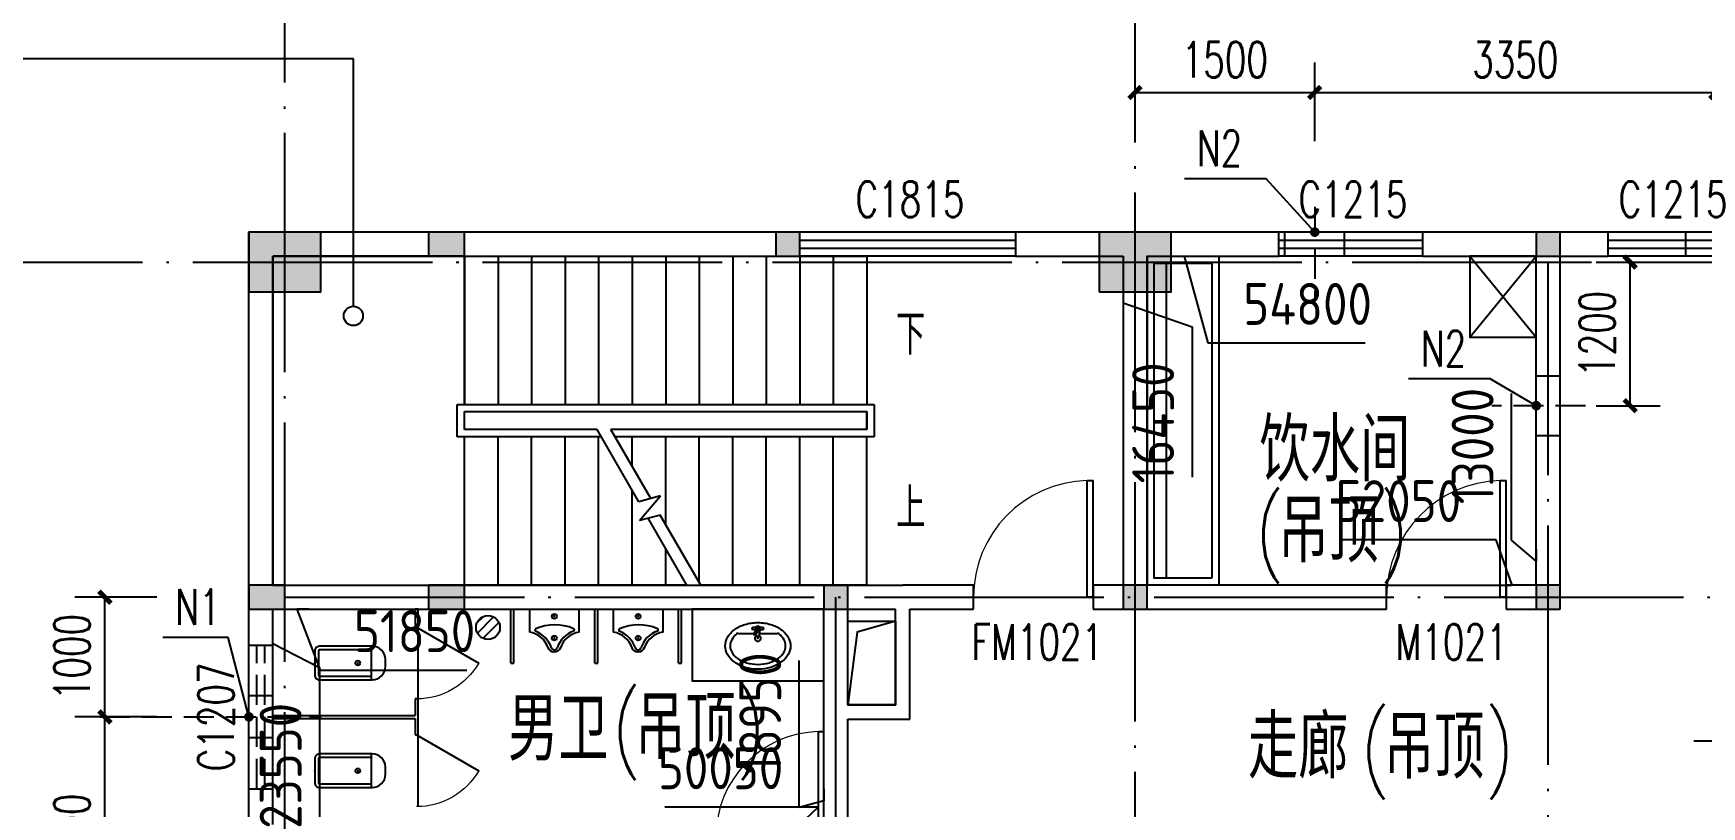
# Model space of a CAD drawing. Extents: x -59142 to 322364, y -122476 to 91021.
# Drawn here: x 85098 to 99029, y 76822 to 83283 of the extents above; entities that cross this region are included whole.
import ezdxf

# ---------------------------------------------------------------- set-up
doc = ezdxf.new("R2010")
doc.units = 0
doc.header["$LTSCALE"] = 1000
doc.header["$MEASUREMENT"] = 0
doc.linetypes.add('DASH', pattern=[0.35, 0.25, -0.1])
doc.linetypes.add('DOTE', pattern=[2.42, 2, -0.2, 0.02, -0.2])
for name, color, linetype in [('CENTRE LINE', 1, 'DOTE'), ('COLUMN', 255, 'Continuous'), ('DIM_IDEN', 3, 'Continuous'), ('DIM_SYMB', 3, 'Continuous'), ('DOTE', 1, 'DOTE'), ('HOLE', 6, 'Continuous'), ('LATRINE', 191, 'Continuous'), ('LVTRY', 171, 'Continuous'), ('PUB_HATCH', 255, 'Continuous'), ('PUB_TEXT', 7, 'Continuous'), ('STAIR', 2, 'Continuous'), ('TEXT', 62, 'Continuous'), ('WALL', 255, 'Continuous'), ('WINDOW', 4, 'Continuous'), ('WINDOW_TEXT', 7, 'Continuous')]:
    doc.layers.add(name, color=color, linetype=linetype)
doc.styles.add('_TCH_DIM', font='SIMPLEX', dxfattribs={"bigfont": 'GBCBIG'})
doc.styles.add('_TCH_DIM_T3', font='SIMPLEX', dxfattribs={"width": 0.705882, "bigfont": 'GBCBIG'})
doc.styles.add('_TCH_WINDOW', font='SIMPLEX', dxfattribs={"bigfont": 'GBCBIG'})
doc.styles.add('HZTXT', font='geditxt.shx', dxfattribs={"width": 0.8, "bigfont": 'hztxt1.shx'})
doc.styles.get("Standard").update_dxf_attribs({"font": 'gbenor.shx', "bigfont": 'gbcbig.shx'})
doc.dimstyles.new('_TCH_ARCH&&100', dxfattribs={"dimtxt": 297.5, "dimasz": 100, "dimexe": 250, "dimexo": 300, "dimgap": 126.25, "dimtad": 1, "dimdec": 0, "dimzin": 0, "dimdsep": 46, "dimtxsty": '_TCH_DIM_T3', "dimblk": 'ARCHTICK', "dimcen": 0.09, "dimazin": 2, "dimtfac": 1, "dimtdec": 0, "dimtix": 1, "dimtmove": 2, "dimatfit": 3, "dimfxl": 1, "dimtolj": 1, "dimtzin": 0, "dimarcsym": 0})
doc.dimstyles.get("Standard").update_dxf_attribs({"dimscale": 100, "dimtxt": 3.5, "dimasz": 1, "dimexe": 2.5, "dimexo": 3, "dimgap": 1.5, "dimtad": 1, "dimdec": 0, "dimzin": 0, "dimdsep": 46, "dimtxsty": 'Standard', "dimblk": 'ARCHTICK', "dimcen": 0.09, "dimadec": 0, "dimazin": 0, "dimtfac": 1, "dimtdec": 0, "dimtix": 1, "dimtmove": 2, "dimatfit": 3, "dimfxl": 1, "dimtolj": 1, "dimtzin": 0, "dimarcsym": 0})

# ---------------------------------------------------------------- blocks, each defined once
blk = doc.blocks.new('_FZH')
blk.add_lwpolyline([(-0.5, -0.5), (0.5, -0.5), (0.5, 0.5), (-0.5, 0.5)], close=True)
at = {"layer": 'PUB_HATCH'}
blk.add_solid([(-0.5, -0.5), (0.5, -0.5), (-0.5, 0.5), (0.5, 0.5)], dxfattribs=at)
blk = doc.blocks.new('A$C45262176')
at = {"layer": 'COLUMN', "xscale": 300.000000000502, "yscale": 200.0000000000146, "zscale": 200.0000000000146, "rotation": 359.9999999999972}
for p in [(1350, 150), (-150, -2800), (1350, -2800)]:
    blk.add_blockref('_FZH', p, dxfattribs=at)
blk = doc.blocks.new('DSADa')
at = {"layer": 'COLUMN', "xscale": 600.0000000000146, "yscale": 500, "zscale": 500}
for p in [(0, 0), (7100, 0)]:
    blk.add_blockref('_FZH', p, dxfattribs=at)
blk = doc.blocks.new('_ArchTick')
at = {"color": 0, "linetype": 'ByBlock', "const_width": 0.4}
blk.add_lwpolyline([(-0.5, -0.5), (0.5, 0.5)], dxfattribs=at)
blk = doc.blocks.new('*D385')
at = {"layer": 'Defpoints', "color": 0, "transparency": 16777216}
for p in [(97848, 81372), (98432, 81372), (97848, 80172)]:
    blk.add_point(p, dxfattribs=at)
at = {"layer": 'HOLE', "color": 0, "lineweight": -2, "transparency": 16777216}
for p, q in [((98148, 81372), (98682, 81372)), ((98432, 80172), (98432, 81372)), ((98148, 80172), (98682, 80172))]:
    blk.add_line(p, q, dxfattribs=at)
at = {"layer": 'HOLE', "color": 0, "lineweight": -2, "transparency": 16777216, "xscale": 100, "yscale": 100, "zscale": 100}
for p, rotation in [((98432, 81372), 90), ((98432, 80172), 270)]:
    blk.add_blockref('_ArchTick', p, dxfattribs=dict(at, rotation=rotation))
at = {"layer": 'HOLE', "color": 0, "transparency": 16777216, "insert": (98157, 80772), "char_height": 297.5, "attachment_point": 5, "rotation": 90, "style": '_TCH_DIM_T3'}
blk.add_mtext('\\A1;1200', dxfattribs=at)
blk = doc.blocks.new('*D392')
at = {"layer": 'Defpoints', "color": 0, "transparency": 16777216}
for p in [(99148, 82788), (95798, 82082), (99148, 82082)]:
    blk.add_point(p, dxfattribs=at)
at = {"layer": 'HOLE', "color": 0, "lineweight": -2, "transparency": 16777216}
for p, q in [((95798, 82382), (95798, 83038)), ((99148, 82382), (99148, 83038)), ((95798, 82788), (99148, 82788))]:
    blk.add_line(p, q, dxfattribs=at)
at = {"layer": 'HOLE', "color": 0, "lineweight": -2, "transparency": 16777216, "xscale": 100, "yscale": 100, "zscale": 100, "rotation": 180}
blk.add_blockref('_ArchTick', (95798, 82788), dxfattribs=at)
at = {"layer": 'HOLE', "color": 0, "lineweight": -2, "transparency": 16777216, "xscale": 100, "yscale": 100, "zscale": 100}
blk.add_blockref('_ArchTick', (99148, 82788), dxfattribs=at)
at = {"layer": 'HOLE', "color": 0, "transparency": 16777216, "insert": (97473, 83062), "char_height": 297.5, "attachment_point": 5, "style": '_TCH_DIM_T3'}
blk.add_mtext('\\A1;3350', dxfattribs=at)
blk = doc.blocks.new('*D393')
at = {"layer": 'Defpoints', "color": 0, "transparency": 16777216}
for p in [(95798, 82788), (94298, 82082), (95798, 82082)]:
    blk.add_point(p, dxfattribs=at)
at = {"layer": 'HOLE', "color": 0, "lineweight": -2, "transparency": 16777216}
for p, q in [((94298, 82382), (94298, 83038)), ((95798, 82382), (95798, 83038)), ((94298, 82788), (95798, 82788))]:
    blk.add_line(p, q, dxfattribs=at)
at = {"layer": 'HOLE', "color": 0, "lineweight": -2, "transparency": 16777216, "xscale": 100, "yscale": 100, "zscale": 100, "rotation": 180}
blk.add_blockref('_ArchTick', (94298, 82788), dxfattribs=at)
at = {"layer": 'HOLE', "color": 0, "lineweight": -2, "transparency": 16777216, "xscale": 100, "yscale": 100, "zscale": 100}
blk.add_blockref('_ArchTick', (95798, 82788), dxfattribs=at)
at = {"layer": 'HOLE', "color": 0, "transparency": 16777216, "insert": (95048, 83062), "char_height": 297.5, "attachment_point": 5, "style": '_TCH_DIM_T3'}
blk.add_mtext('\\A1;1500', dxfattribs=at)
blk = doc.blocks.new('*D394')
at = {"layer": 'Defpoints', "color": 0, "transparency": 16777216}
for p in [(85695, 78572), (86428, 78572), (86428, 77572)]:
    blk.add_point(p, dxfattribs=at)
at = {"layer": 'HOLE', "color": 0, "lineweight": -2, "transparency": 16777216}
for p, q in [((86128, 78572), (85445, 78572)), ((85695, 77572), (85695, 78572)), ((86128, 77572), (85445, 77572))]:
    blk.add_line(p, q, dxfattribs=at)
at = {"layer": 'HOLE', "color": 0, "lineweight": -2, "transparency": 16777216, "xscale": 100, "yscale": 100, "zscale": 100}
for p, rotation in [((85695, 78572), 90), ((85695, 77572), 270)]:
    blk.add_blockref('_ArchTick', p, dxfattribs=dict(at, rotation=rotation))
at = {"layer": 'HOLE', "color": 0, "transparency": 16777216, "insert": (85420, 78072), "char_height": 297.5, "attachment_point": 5, "rotation": 90, "style": '_TCH_DIM_T3'}
blk.add_mtext('\\A1;1000', dxfattribs=at)
blk = doc.blocks.new('*D395')
at = {"layer": 'Defpoints', "color": 0, "transparency": 16777216}
for p in [(85695, 77572), (86428, 77572), (86428, 75572)]:
    blk.add_point(p, dxfattribs=at)
at = {"layer": 'HOLE', "color": 0, "lineweight": -2, "transparency": 16777216}
for p, q in [((86128, 77572), (85445, 77572)), ((85695, 75572), (85695, 77572)), ((86128, 75572), (85445, 75572))]:
    blk.add_line(p, q, dxfattribs=at)
at = {"layer": 'HOLE', "color": 0, "lineweight": -2, "transparency": 16777216, "xscale": 100, "yscale": 100, "zscale": 100}
for p, rotation in [((85695, 77572), 90), ((85695, 75572), 270)]:
    blk.add_blockref('_ArchTick', p, dxfattribs=dict(at, rotation=rotation))
at = {"layer": 'HOLE', "color": 0, "transparency": 16777216, "insert": (85420, 76572), "char_height": 297.5, "attachment_point": 5, "rotation": 90, "style": '_TCH_DIM_T3'}
blk.add_mtext('\\A1;2000', dxfattribs=at)
blk = doc.blocks.new('$TCHSYS$WIN2D')
for p, q in [((-0.5, 0.5), (0.5, 0.5)), ((0.5, 0.1667), (-0.5, 0.1667)), ((0.5, -0.1667), (-0.5, -0.1667)), ((-0.5, -0.5), (0.5, -0.5))]:
    blk.add_line(p, q)
blk = doc.blocks.new('$DorLib2D$00000001')
for p, q in [((0.45, 0.975), (0.5, 0.975)), ((0.45, 0), (0.45, 0.975)), ((0.5, 0), (0.5, 0.975)), ((0.5, 0), (0.45, 0))]:
    blk.add_line(p, q)
at = {"lineweight": 13}
blk.add_arc((0.475, 0), 0.975, 91.4693, 180, dxfattribs=at)
blk = doc.blocks.new('$lvtry$00000222')
at = {"color": 0, "elevation": 0}
blk.add_lwpolyline([(-205, -191), (-205, 0), (205, 0), (205, -191, 0.268068), (51, -323, -0.317765), (0, -360, -0.317765), (-51, -323, 0.268068)], format="xyb", close=True, dxfattribs=at)
at = {"color": 0}
for centre in [(0, -60, 0), (0, -242, 0)]:
    blk.add_circle(centre, 20, dxfattribs=at)
for centre, radius, start, end in [((5, -526, 0), 395, 66.6675, 114.1084), ((-152, -175, 0), 10, 114.1084, 248.1394), ((-243, -401, 0), 233, 19.2639, 68.1394), ((243, -401, 0), 233, 110.4941, 160.7361), ((158, -173, 0), 10, 290.4941, 66.6675), ((0, -316, 0), 24, 199.2639, 269.4998), ((0, -316, 0), 24, 270.5002, 340.7361)]:
    blk.add_arc(centre, radius, start, end, dxfattribs=at)
for p in [(0, -60, 0), (0, -242, 0)]:
    blk.add_point(p, dxfattribs=at)
blk = doc.blocks.new('$lvtry$00000195')
at = {"color": 0}
for p, q in [((-165, -91), (-34, -91)), ((-17, -58), (-17, -48)), ((-16, -91), (-11, -91)), ((11, -91), (165, -91)), ((17, -58), (17, -48))]:
    blk.add_line(p, q, dxfattribs=at)
blk.add_lwpolyline([(273, -195, -0.132138), (254, -266, -0.106661), (193, -332, -0.083339), (108, -374, -0.072039), (0, -389, -0.072039), (-108, -374, -0.083339), (-193, -332, -0.106661), (-254, -266, -0.132138), (-273, -195, -0.132138), (-254, -124, -0.106661), (-193, -57, -0.083339), (-108, -16, -0.072039), (0, 0, -0.072039), (108, -16, -0.083339), (193, -57, -0.106661), (254, -124, -0.132138)], format="xyb", close=True, dxfattribs=at)
blk.add_circle((0, -58), 16.7, dxfattribs=at)
for centre, radius, start, end in [((-68, -231), 174, 128.9257, 149.8906), ((-165, -111), 20, 90, 128.9257), ((-40, -49), 10.1, 106.6096, 258.1648), ((-64, 218), 259, 274.7069, 282.3732), ((-75, -228), 173, 71.36, 79.1873), ((-29, -95), 6.77, 155.344, 308.3224), ((-171, 3), 166, 324.8411, 338.1337), ((-171, 3), 170, 324.8411, 331.3523), ((-29, -95), 3.37, 155.344, 308.3224), ((100, -210), 170, 132.3141, 138.8253), ((100, -210), 166, 125.5327, 138.8253), ((0, -131), 25, 112.516, 67.484), ((-12, -74), 10.6, 201.8924, 261.774), ((0, -48), 16.7, 0, 180), ((-381, -131), 372, 2.3982, 6.7627), ((0, -111), 9.9, 201.7837, 338.2163), ((64, 218), 259, 257.6268, 265.2931), ((381, -131), 372, 170.1008, 177.6018), ((75, -228), 173, 100.8127, 110.4191), ((40, -49), 10.1, 281.8352, 73.3904), ((165, -111), 20, 51.0743, 90), ((165, -111), 20, 51.0743, 90), ((68, -231), 174, 30.1094, 51.0743), ((-131, -195), 101, 149.8906, 180), ((-131, -195), 101, 180, 210.1094), ((-68, -158), 174, 210.1094, 234.4623), ((68, -158), 174, 305.5377, 329.8906), ((131, -195), 101, 0, 30.1094), ((131, -195), 101, 329.8906, 0), ((-27, -100), 245, 234.4623, 253.5183), ((0, -9), 340, 253.5183, 270), ((0, -9), 340, 270, 286.4817), ((27, -100), 245, 286.4817, 305.5377)]:
    blk.add_arc(centre, radius, start, end, dxfattribs=at)
for p in [(0, -58), (0, -131)]:
    blk.add_point(p, dxfattribs=at)
blk = doc.blocks.new('$lvtry$00000200')
at = {"color": 0}
for p, q in [((-110, -40, 0), (-110, -470, 0)), ((100, -30, 0), (-100, -30, 0)), ((110, -470, 0), (110, -40, 0))]:
    blk.add_line(p, q, dxfattribs=at)
at = {"color": 0, "elevation": 0}
blk.add_lwpolyline([(100, 0), (-100, 0, 0.414214), (-140, -40), (-140, -480, 0.414214), (-30, -590), (30, -590, 0.414214), (140, -480), (140, -40, 0.414214)], format="xyb", close=True, dxfattribs=at)
blk.add_lwpolyline([(140, -470), (-140, -470)], dxfattribs=at)
at = {"color": 0}
blk.add_circle((0, -359, 0), 20, dxfattribs=at)
for centre, start, end in [((-100, -40, 0), 90, 180), ((100, -40, 0), 0, 90)]:
    blk.add_arc(centre, 10, start, end, dxfattribs=at)
for p in [(0, 0), (0, -359, 0)]:
    blk.add_point(p, dxfattribs=at)
blk = doc.blocks.new('$TCHSYS$APDOOR2D')
blk.add_line((0.5, 0), (0, 0.866))
at = {"lineweight": 13}
blk.add_arc((0.5, 0), 1, 120, 180, dxfattribs=at)
blk = doc.blocks.new('*D1675')
at = {"color": 0, "lineweight": -2, "transparency": 16777216}
for p, q in [((97314, 79050), (96031, 79050)), ((97448, 78672), (97314, 79050)), ((97348, 78672), (97448, 78672))]:
    blk.add_line(p, q, dxfattribs=at)
at = {"layer": 'Defpoints', "color": 0, "transparency": 16777216}
for p in [(97114, 79050), (97648, 78672), (110648, 26622)]:
    blk.add_point(p, dxfattribs=at)
at = {"color": 0, "transparency": 16777216, "insert": (96498, 79375), "char_height": 350, "attachment_point": 5}
blk.add_mtext('\\A1;52050', dxfattribs=at)
blk = doc.blocks.new('*D1676')
at = {"color": 0, "lineweight": -2, "transparency": 16777216}
for p, q in [((97442, 79048), (97442, 80273)), ((97648, 78872), (97442, 79048)), ((97648, 78972), (97648, 78872))]:
    blk.add_line(p, q, dxfattribs=at)
at = {"layer": 'Defpoints', "color": 0, "transparency": 16777216}
for p in [(97442, 79248), (97648, 78672), (110648, 26622)]:
    blk.add_point(p, dxfattribs=at)
at = {"color": 0, "transparency": 16777216, "insert": (97117, 79835), "char_height": 350, "attachment_point": 5, "rotation": 90}
blk.add_mtext('\\A1;13000', dxfattribs=at)
blk = doc.blocks.new('*D1677')
at = {"color": 0, "lineweight": -2, "transparency": 16777216}
for p, q in [((94498, 81422), (94707, 81422)), ((94707, 81422), (94907, 80697)), ((94907, 80697), (96220, 80697))]:
    blk.add_line(p, q, dxfattribs=at)
at = {"layer": 'Defpoints', "color": 0, "transparency": 16777216}
for p in [(94198, 81422), (95107, 80697), (110648, 26622)]:
    blk.add_point(p, dxfattribs=at)
at = {"color": 0, "transparency": 16777216, "insert": (95739, 81022), "char_height": 350, "attachment_point": 5}
blk.add_mtext('\\A1;54800', dxfattribs=at)
blk = doc.blocks.new('*D1678')
at = {"color": 0, "lineweight": -2, "transparency": 16777216}
for p, q in [((94198, 81122), (94198, 81030)), ((94198, 81030), (94774, 80830)), ((94774, 80830), (94774, 79576))]:
    blk.add_line(p, q, dxfattribs=at)
at = {"layer": 'Defpoints', "color": 0, "transparency": 16777216}
for p in [(94198, 81422), (94774, 80630), (110648, 26622)]:
    blk.add_point(p, dxfattribs=at)
at = {"color": 0, "transparency": 16777216, "insert": (94449, 80028), "char_height": 350, "attachment_point": 5, "rotation": 90}
blk.add_mtext('\\A1;16450', dxfattribs=at)
blk = doc.blocks.new('*D1679')
at = {"color": 0, "lineweight": -2, "transparency": 16777216}
for p, q in [((91653, 76818), (90370, 76818)), ((91498, 76672), (91653, 76818)), ((91398, 76672), (91498, 76672))]:
    blk.add_line(p, q, dxfattribs=at)
at = {"layer": 'Defpoints', "color": 0, "transparency": 16777216}
for p in [(91453, 76818), (91698, 76672), (110648, 26622)]:
    blk.add_point(p, dxfattribs=at)
at = {"color": 0, "transparency": 16777216, "insert": (90837, 77143), "char_height": 350, "attachment_point": 5}
blk.add_mtext('\\A1;50050', dxfattribs=at)
blk = doc.blocks.new('*D1680')
at = {"color": 0, "lineweight": -2, "transparency": 16777216}
for p, q in [((91493, 76816), (91493, 78042)), ((91698, 76972), (91698, 76872)), ((91698, 76872), (91493, 76816))]:
    blk.add_line(p, q, dxfattribs=at)
at = {"layer": 'Defpoints', "color": 0, "transparency": 16777216}
for p in [(91493, 77016), (91698, 76672), (110648, 26622)]:
    blk.add_point(p, dxfattribs=at)
at = {"color": 0, "transparency": 16777216, "insert": (91168, 77604), "char_height": 350, "attachment_point": 5, "rotation": 90}
blk.add_mtext('\\A1;18950', dxfattribs=at)
blk = doc.blocks.new('*D1681')
at = {"color": 0, "lineweight": -2, "transparency": 16777216}
for p, q in [((87098, 78172), (87098, 78184)), ((87098, 78184), (87488, 77984)), ((87488, 77984), (87488, 76693))]:
    blk.add_line(p, q, dxfattribs=at)
at = {"layer": 'Defpoints', "color": 0, "transparency": 16777216}
for p in [(87098, 78472), (87488, 77784), (110648, 26622)]:
    blk.add_point(p, dxfattribs=at)
at = {"color": 0, "transparency": 16777216, "insert": (87163, 77163), "char_height": 350, "attachment_point": 5, "rotation": 90}
blk.add_mtext('\\A1;23550', dxfattribs=at)
blk = doc.blocks.new('*D1682')
at = {"color": 0, "lineweight": -2, "transparency": 16777216}
for p, q in [((87398, 78472), (87298, 78472)), ((87298, 78472), (87494, 77963)), ((87494, 77963), (88719, 77963))]:
    blk.add_line(p, q, dxfattribs=at)
at = {"layer": 'Defpoints', "color": 0, "transparency": 16777216}
for p in [(87098, 78472), (87694, 77963), (110648, 26622)]:
    blk.add_point(p, dxfattribs=at)
at = {"color": 0, "transparency": 16777216, "insert": (88282, 78288), "char_height": 350, "attachment_point": 5}
blk.add_mtext('\\A1;51850', dxfattribs=at)

msp = doc.modelspace()

# ---------------------------------------------------------------- hatches: boundary and pattern name
at = {"layer": 'LVTRY'}
h = msp.add_hatch(dxfattribs=at)
h.set_pattern_fill('ANSI31', color=256, scale=40)
h.set_pattern_definition([(45, (120632.653, 1e-11), (-44.90128, 44.90128), [])])
edge = h.paths.add_edge_path()
edge.add_arc((88894.7, 78319), 100, 0, 360)
at = {"layer": 'PUB_HATCH'}
for points in [[(91498.6, 81622.1), (91298.6, 81622.1), (91298.6, 81422.1), (91498.6, 81422.1)], [(97648.4, 81622.1), (97648.4, 81422.1), (97848.4, 81422.1), (97848.4, 81622.1)], [(91898.4, 78672.1), (91698.4, 78672.1), (91698.4, 78472.1), (91898.4, 78472.1)], [(94198.4, 78672.1), (94198.4, 78472.1), (94398.4, 78472.1), (94398.4, 78672.1)], [(97648.4, 78672.1), (97648.4, 78472.1), (97848.4, 78472.1), (97848.4, 78672.1)]]:
    msp.add_hatch(color=256, dxfattribs=at).paths.add_polyline_path(points)

# ---------------------------------------------------------------- linework, layer by layer
at = {"layer": 'CENTRE LINE'}
for p, q in [((87198.4, 78572.1), (99948.4, 78572.1)), ((98964.5, 77372.1), (111025.5, 77372.1))]:
    msp.add_line(p, q, dxfattribs=at)
for points in [[(97748.4, 40872.1), (97748.4, 81372.1)], [(91798.4, 74272.1), (91798.4, 78572.1)]]:
    msp.add_lwpolyline(points, dxfattribs=at)
at = {"layer": 'COLUMN'}
for p, q in [((91498.6, 81622.1), (91298.6, 81622.1)), ((91298.6, 81622.1), (91298.6, 81422.1)), ((91498.6, 81422.1), (91498.6, 81622.1)), ((97648.4, 81622.1), (97648.4, 81422.1)), ((97848.4, 81622.1), (97648.4, 81622.1)), ((97848.4, 81422.1), (97848.4, 81622.1)), ((91298.6, 81422.1), (91498.6, 81422.1)), ((97648.4, 81422.1), (97848.4, 81422.1)), ((91898.4, 78672.1), (91698.4, 78672.1)), ((91698.4, 78672.1), (91698.4, 78472.1)), ((91898.4, 78472.1), (91898.4, 78672.1)), ((94198.4, 78672.1), (94198.4, 78472.1)), ((94398.4, 78672.1), (94198.4, 78672.1)), ((94398.4, 78472.1), (94398.4, 78672.1)), ((97648.4, 78672.1), (97648.4, 78472.1)), ((97848.4, 78672.1), (97648.4, 78672.1)), ((97848.4, 78472.1), (97848.4, 78672.1)), ((91698.4, 78472.1), (91898.4, 78472.1)), ((94198.4, 78472.1), (94398.4, 78472.1)), ((97648.4, 78472.1), (97848.4, 78472.1))]:
    msp.add_line(p, q, dxfattribs=at)
at = {"layer": 'DIM_IDEN'}
for p, q in [((87770.2, 83071), (82391.2, 83071)), ((87770.2, 81002.5), (87770.2, 83071))]:
    msp.add_line(p, q, dxfattribs=at)
msp.add_circle((87770.2, 80922), 80.5, dxfattribs=at)
at = {"layer": 'DIM_SYMB'}
for points in [[(92198.4, 80772.1, 0, 0, 0), (87898.4, 80772.1, 0, 0, 0), (87898.4, 79322.1, 0, 0, 0), (89798.4, 79322.1, 80, 0, 0), (90098.4, 79322.1, 0, 0, 0)], [(92198.4, 79322.1, 0, 0, 0), (90678.4, 79322.1, 80, 0, 0), (90378.4, 79322.1, 0, 0, 0)]]:
    msp.add_lwpolyline(points, format="xyseb", dxfattribs=at)
at = {"layer": 'DOTE'}
msp.add_line((84009.9, 81372.1), (112915.9, 81372.1), dxfattribs=at)
for points in [[(87198.4, 22372.1), (87198.4, 86156)], [(94298.4, 21872.1), (94298.4, 86156)]]:
    msp.add_lwpolyline(points, dxfattribs=at)
at = {"layer": 'HOLE'}
for p, q in [((95393, 82068), (94710, 82068)), ((95798.4, 81622.1), (95393, 82068)), ((95548.4, 81422.1), (95548.4, 81622.1)), ((96048.4, 81422.1), (96048.4, 81622.1)), ((98898.4, 81422.1), (98898.4, 81622.1)), ((97263.5, 80395), (96580.5, 80395)), ((97648.4, 80172.1), (97263.5, 80395)), ((97648.4, 80422.1), (97848.4, 80422.1)), ((97648.4, 79922.1), (97848.4, 79922.1)), ((86726.2, 78235.5), (86178.7, 78235.5)), ((86898.4, 77572.1), (86726.2, 78235.5)), ((87098.4, 77747.1), (86898.4, 77747.1)), ((87098.4, 77397.1), (86898.4, 77397.1))]:
    msp.add_line(p, q, dxfattribs=at)
at = {"layer": 'HOLE', "linetype": 'DASH'}
for p, q in [((95798.4, 81832), (95798.4, 81051)), ((98058.3, 80172.1), (97277.3, 80172.1)), ((85654.7, 77572.1), (87500.2, 77572.1))]:
    msp.add_line(p, q, dxfattribs=at)
at = {"layer": 'HOLE', "const_width": 40}
for points in [[(95811.8, 81607.3, 1), (95784.9, 81636.9, 1)], [(97665.7, 80162, 1), (97631.1, 80182.1, 1)], [(86903.4, 77552.7, 1), (86893.4, 77591.4, 1)]]:
    msp.add_lwpolyline(points, format="xyb", close=True, dxfattribs=at)
at = {"layer": 'HOLE'}
msp.add_lwpolyline([(91898.4, 78372.1), (92298.4, 78372.1), (92298.4, 77672.1), (91898.4, 77672.1)], close=True, dxfattribs=at)
msp.add_lwpolyline([(92298.4, 78372.1), (91977, 78280), (91898.4, 77672.1)], dxfattribs=at)
at = {"layer": 'LATRINE'}
for p, q in [((88285.9, 78472.1), (88285.9, 78322.1)), ((88310.9, 78472.1), (88285.9, 78472.1)), ((88310.9, 78322.1), (88310.9, 78472.1)), ((89085.9, 78022.1), (89085.9, 78472.1)), ((89085.9, 78472.1), (89110.9, 78472.1)), ((89110.9, 78022.1), (89110.9, 78472.1)), ((89785.9, 78022.1), (89785.9, 78472.1)), ((89785.9, 78472.1), (89810.9, 78472.1)), ((89810.9, 78022.1), (89810.9, 78472.1)), ((90485.9, 78022.1), (90485.9, 78472.1)), ((90485.9, 78472.1), (90510.9, 78472.1)), ((90510.9, 78022.1), (90510.9, 78472.1)), ((88285.9, 78322.1), (88310.9, 78322.1)), ((88310.9, 77722.1, 400), (88310.9, 78322.1, 400)), ((89085.9, 78022.1), (89110.9, 78022.1)), ((89785.9, 78022.1), (89810.9, 78022.1)), ((90485.9, 78022.1), (90510.9, 78022.1)), ((88310.9, 77722.1), (88285.9, 77722.1)), ((88285.9, 77722.1), (88285.9, 77584.6)), ((88310.9, 77572.1), (88310.9, 77722.1)), ((87098.4, 77584.6), (88285.9, 77584.6)), ((87098.4, 77584.6), (87098.4, 77559.6)), ((87098.4, 77559.6), (88285.9, 77559.6)), ((88285.9, 77559.6), (88285.9, 77422.1)), ((88310.9, 77422.1), (88310.9, 77572.1)), ((88285.9, 77422.1), (88310.9, 77422.1)), ((88310.9, 76822.1, 400), (88310.9, 77422.1, 400))]:
    msp.add_line(p, q, dxfattribs=at)
at = {"layer": 'LVTRY'}
for p, q in [((97094, 80744), (97648.4, 81422.1)), ((97094, 81422.1), (97648.4, 80744))]:
    msp.add_line(p, q, dxfattribs=at)
for points in [[(94998.4, 78672.1), (94398.4, 78672.1), (94398.4, 81422.1), (94998.4, 81422.1)], [(94938.4, 78732.1), (94458.4, 78732.1), (94458.4, 81362.1), (94938.4, 81362.1)], [(97648.4, 81422.1), (97094, 81422.1), (97094, 80744), (97648.4, 80744)], [(91698.4, 78472.1), (90598.4, 78472.1), (90598.4, 77872.1), (91698.4, 77872.1)]]:
    msp.add_lwpolyline(points, close=True, dxfattribs=at)
msp.add_lwpolyline([(94558.4, 81362.1), (94558.4, 78732.1)], dxfattribs=at)
msp.add_circle((88894.7, 78319), 100, dxfattribs=at)
at = {"layer": 'STAIR'}
for p, q in [((88698.4, 81422.1), (87098.4, 81422.1)), ((87098.4, 81422.1), (87098.4, 78672.1)), ((88698.4, 81422.1), (91298.6, 81422.1)), ((88698.4, 81422.1), (88698.4, 80182.1)), ((88698.4, 80182.1), (88698.4, 81422.1)), ((88978.4, 81422.1), (88978.4, 80182.1)), ((89258.4, 81422.1), (89258.4, 80182.1)), ((89538.4, 81422.1), (89538.4, 80182.1)), ((89818.4, 81422.1), (89818.4, 80182.1)), ((90098.4, 81422.1), (90098.4, 80182.1)), ((90378.4, 81422.1), (90378.4, 80182.1)), ((90658.4, 81422.1), (90658.4, 80182.1)), ((90938.4, 81422.1), (90938.4, 80182.1)), ((91218.4, 81422.1), (91218.4, 80182.1)), ((91498.4, 81422.1), (91498.4, 80182.1)), ((91498.6, 81422.1), (92058.4, 81422.1)), ((91778.4, 81422.1), (91778.4, 80182.1)), ((92058.4, 81422.1), (92058.4, 80182.1)), ((88638.4, 79912.1), (88638.4, 80182.1)), ((88638.4, 80182.1), (92118.4, 80182.1)), ((88698.4, 80122.1), (92058.4, 80122.1)), ((88698.4, 79972.1), (88698.4, 80122.1)), ((88698.4, 80122.1), (92058.4, 80122.1)), ((88698.4, 79972.1), (88698.4, 80122.1)), ((92058.4, 80122.1), (92058.4, 79972.1)), ((92058.4, 79972.1), (92058.4, 80122.1)), ((92118.4, 80182.1), (92118.4, 79912.1)), ((89805.4, 79972.1), (88698.4, 79972.1)), ((89805.4, 79972.1), (88698.4, 79972.1)), ((90153.4, 79369.2), (89805.4, 79972.1)), ((92058.4, 79972.1), (89920.8, 79972.1)), ((90253.4, 79396), (89920.8, 79972.1)), ((92058.4, 79972.1), (89920.8, 79972.1)), ((89840, 79912.1), (88638.4, 79912.1)), ((88698.4, 78672.1), (88698.4, 79912.1)), ((88698.4, 78672.1), (88698.4, 79912.1)), ((88978.4, 78672.1), (88978.4, 79912.1)), ((89258.4, 78672.1), (89258.4, 79912.1)), ((89538.4, 78672.1), (89538.4, 79912.1)), ((89818.4, 78672.1), (89818.4, 79912.1)), ((92118.4, 79912.1), (89955.5, 79912.1)), ((90098.4, 79664.6), (90098.4, 79912.1)), ((90378.4, 79179.6), (90378.4, 79912.1)), ((90658.4, 78694.6), (90658.4, 79912.1)), ((90938.4, 78672.1), (90938.4, 79912.1)), ((91218.4, 78672.1), (91218.4, 79912.1)), ((91498.4, 78672.1), (91498.4, 79912.1)), ((91778.4, 78672.1), (91778.4, 79912.1)), ((92058.4, 78672.1), (92058.4, 79912.1)), ((90098.4, 78672.1), (90098.4, 79464.6)), ((90333.8, 79417.5), (90153.4, 79369.2)), ((90161, 79211.5), (90333.8, 79417.5)), ((90333.3, 79257.7), (90161, 79211.5)), ((90555.9, 78672.1), (90233.3, 79230.9)), ((90671.4, 78672.1), (90333.3, 79257.7)), ((90378.4, 78672.1), (90378.4, 78979.6)), ((87098.4, 78672.1), (88698.4, 78672.1)), ((90555.9, 78672.1), (88698.4, 78672.1)), ((91698.4, 78672.1), (90671.4, 78672.1)), ((92058.4, 78672.1), (91898.4, 78672.1))]:
    msp.add_line(p, q, dxfattribs=at)
at = {"layer": 'WALL'}
for p, q in [((91498.6, 81622.1), (86898.4, 81622.1)), ((86898.4, 78572.1), (86898.4, 81622.1)), ((91498.6, 81422.1), (91498.6, 81622.1)), ((94298.4, 81622.1), (93298.6, 81622.1)), ((93298.6, 81622.1), (93298.6, 81422.1)), ((95498.3, 81622.1), (94298.4, 81622.1)), ((95498.3, 81422.1), (95498.3, 81622.1)), ((97748.4, 81622.1), (96698.3, 81622.1)), ((96698.3, 81622.1), (96698.3, 81422.1)), ((98248.4, 81622.1), (97748.4, 81622.1)), ((98248.4, 81422.1), (98248.4, 81622.1)), ((87098.4, 81422.1), (91498.6, 81422.1)), ((87098.4, 78672.1), (87098.4, 81422.1)), ((93298.6, 81422.1), (94198.4, 81422.1)), ((94198.4, 81422.1), (94198.4, 78672.1)), ((94398.4, 81422.1), (95498.3, 81422.1)), ((94398.4, 81422.1), (94398.4, 78672.1)), ((96698.3, 81422.1), (97648.4, 81422.1)), ((97648.4, 78672.1), (97648.4, 81422.1)), ((97848.4, 78472.1), (97848.4, 81422.1)), ((97848.4, 81422.1), (98248.4, 81422.1)), ((87098.4, 78672.1), (91798.4, 78672.1)), ((91798.4, 78672.1), (92358.4, 78672.1)), ((92948.4, 78672.1), (92358.4, 78672.1)), ((92948.4, 78472.1), (92948.4, 78672.1)), ((94198.4, 78672.1), (93948.4, 78672.1)), ((93948.4, 78672.1), (93948.4, 78472.1)), ((96398.4, 78672.1), (94398.4, 78672.1)), ((96398.4, 78472.1), (96398.4, 78672.1)), ((97648.4, 78672.1), (97398.4, 78672.1)), ((97398.4, 78672.1), (97398.4, 78472.1)), ((86898.4, 76572.1), (86898.4, 78572.1)), ((87098.4, 78472.1), (91698.4, 78472.1)), ((87098.4, 76672.1), (87098.4, 78472.1)), ((91698.4, 77612.1), (91698.4, 78472.1)), ((91898.4, 78472.1), (92298.4, 78472.1)), ((91898.4, 77672.1), (91898.4, 78472.1)), ((92298.4, 77672.1), (92298.4, 78472.1)), ((92418.4, 77552.1), (92418.4, 78472.1)), ((92418.4, 78472.1), (92948.4, 78472.1)), ((93948.4, 78472.1), (94298.4, 78472.1)), ((94298.4, 78472.1), (96398.4, 78472.1)), ((97398.4, 78472.1), (97848.4, 78472.1)), ((91698.4, 76672.1), (91698.4, 77612.1)), ((91898.4, 77672.1), (92298.4, 77672.1)), ((91898.4, 76572.1), (91898.4, 77552.1)), ((91898.4, 77552.1), (92418.4, 77552.1))]:
    msp.add_line(p, q, dxfattribs=at)
at = {"layer": 'WINDOW'}
msp.add_line((96398.4, 78672.1), (97398.4, 78672.1), dxfattribs=at)
at = {"layer": 'WINDOW', "linetype": 'DASH'}
for p, q in [((86898.4, 78172.1, 800), (87098.4, 78172.1, 800)), ((86965.1, 76972.1, 800), (86965.1, 78172.1, 800)), ((87031.7, 76972.1, 800), (87031.7, 78172.1, 800)), ((86898.4, 76972.1, 800), (87098.4, 76972.1, 800))]:
    msp.add_line(p, q, dxfattribs=at)

# ---------------------------------------------------------------- block references
at = {"layer": 'COLUMN'}
for name in ['A$C45262176', 'DSADa']:
    msp.add_blockref(name, (87198.4, 81372.1), dxfattribs=at)
at = {"layer": 'LATRINE', "xscale": 600, "yscale": -600, "zscale": 25, "rotation": 90}
for p in [(88298.4, 78022.1), (88298.4, 77122.1)]:
    msp.add_blockref('$TCHSYS$APDOOR2D', p, dxfattribs=at)
at = {"layer": 'LVTRY'}
for name, p in [('$lvtry$00000222', (89448.4, 78472.1)), ('$lvtry$00000222', (90148.4, 78472.1)), ('$lvtry$00000195', (91148.4, 78360))]:
    msp.add_blockref(name, p, dxfattribs=at)
at = {"layer": 'LVTRY', "rotation": 90}
for p in [(87448, 78022.1), (87448, 77122.1)]:
    msp.add_blockref('$lvtry$00000200', p, dxfattribs=at)
at = {"layer": 'WINDOW'}
ref = msp.add_blockref('$TCHSYS$WIN2D', (92398.6, 81522.1), dxfattribs=dict(at, xscale=1800, yscale=200, zscale=1800, rotation=180))
ref.add_attrib('A', 'C1815', (91963.6, 81748.3), dxfattribs={"layer": 'WINDOW_TEXT', "height": 297.5, "style": '_TCH_WINDOW', "width": 0.705882})
ref = msp.add_blockref('$TCHSYS$WIN2D', (96098.3, 81522.1), dxfattribs=dict(at, xscale=1200, yscale=200, zscale=1200, rotation=180))
ref.add_attrib('A', 'C1215', (95663.3, 81748.3), dxfattribs={"layer": 'WINDOW_TEXT', "height": 297.5, "style": '_TCH_WINDOW', "width": 0.705882})
ref = msp.add_blockref('$TCHSYS$WIN2D', (98848.4, 81522.1), dxfattribs=dict(at, xscale=1200, yscale=200, zscale=1200, rotation=180))
ref.add_attrib('A', 'C1215', (98336.5, 81748.3), dxfattribs={"layer": 'WINDOW_TEXT', "height": 297.5, "style": '_TCH_WINDOW', "width": 0.705882})
ref = msp.add_blockref('$DorLib2D$00000001', (93448.4, 78572.1), dxfattribs=dict(at, xscale=1000, yscale=1000, zscale=1000))
ref.add_attrib('A', 'FM1021', (92933.4, 78048.3), dxfattribs={"layer": 'WINDOW_TEXT', "height": 297.5, "style": '_TCH_WINDOW', "width": 0.705882})
ref = msp.add_blockref('$DorLib2D$00000001', (96898.4, 78572.1), dxfattribs=dict(at, xscale=1000, yscale=1000, zscale=1000))
ref.add_attrib('A', 'M1021', (96473.4, 78048.3), dxfattribs={"layer": 'WINDOW_TEXT', "height": 297.5, "style": '_TCH_WINDOW', "width": 0.705882})
ref = msp.add_blockref('$DorLib2D$00000001', (91248.4, 76572.1), dxfattribs=dict(at, xscale=900, yscale=900, zscale=900))
ref.add_attrib('A', 'M0921', (90770.2, 76048.3), dxfattribs={"layer": 'WINDOW_TEXT', "height": 297.5, "style": '_TCH_WINDOW', "width": 0.705882})

# ---------------------------------------------------------------- texts
at = {"layer": 'PUB_TEXT', "style": '_TCH_DIM', "width": 0.705882}
for s, p in [('N2', (94815, 82173)), ('N2', (96685.5, 80500)), ('N1', (86283.7, 78340.5))]:
    msp.add_text(s, height=297.5, dxfattribs=at).set_placement(p)
at = {"layer": 'PUB_TEXT', "style": '_TCH_DIM'}
for s, p in [('下', (92303.4, 80597.1)), ('上', (92303.4, 79147.1))]:
    msp.add_text(s, height=337.6, dxfattribs=at).set_placement(p)
at = {"layer": 'TEXT', "style": 'HZTXT', "width": 0.8}
for s, p in [('饮水间', (95337.5, 79540.5)), ('(', (95298.2, 78862.4)), ('吊顶', (95494.2, 78862.4)), (')', (96334.2, 78862.4)), ('男卫', (89061.5, 77206.1)), ('(', (89927, 77219.5)), ('吊顶', (90123, 77219.5)), (')', (90963, 77219.5)), ('走廊', (95241.2, 77058.3)), ('(', (96179.5, 77056.3)), ('吊顶', (96375.5, 77056.3)), (')', (97215.5, 77056.3))]:
    msp.add_text(s, height=525, dxfattribs=at).set_placement(p)
at = {"layer": 'WINDOW_TEXT', "style": '_TCH_WINDOW', "width": 0.705882}
msp.add_text('C1207', height=297.5, rotation=90, dxfattribs=at).set_placement((86772.1, 77117.1))

# ---------------------------------------------------------------- dimensions: what is measured, and where the dimension line sits
for feature_location, offset, dtype, picture, middle in [((94198.4, 81422.1), (909, -725.5), 0, '*D1677', (95738.8, 81021.6)), ((94198.4, 81422.1), (576, -792), 1, '*D1678', (94449.4, 80027.9)), ((97648.4, 78672.1), (-206.5, 575.5), 1, '*D1676', (97116.9, 79835.2)), ((97648.4, 78672.1), (-534, 378), 0, '*D1675', (96497.6, 79375.1)), ((87098.4, 78472.1), (390, -688.5), 1, '*D1681', (87163.4, 77163.1)), ((87098.4, 78472.1), (595.5, -509.5), 0, '*D1682', (88281.5, 78287.6)), ((91698.4, 76672.1), (-205.5, 343.5), 1, '*D1680', (91167.9, 77603.7)), ((91698.4, 76672.1), (-245, 146), 0, '*D1679', (90836.6, 77143.1))]:
    dim = msp.add_ordinate_dim(feature_location=feature_location, offset=offset, dtype=dtype, origin=(110648.4, 26622.1), dimstyle='Standard', override={"dimarcsym": 1})
    dim.commit()
    dim.dimension.update_dxf_attribs({"geometry": picture, "text_midpoint": middle})
at = {"layer": 'HOLE'}
for p1, p2, distance, picture, middle in [((94298.4, 82082), (95798.4, 82082), 705.5, '*D393', (95048.4, 83062.5)), ((95798.4, 82082), (99148.4, 82082), 705.5, '*D392', (97473.4, 83062.5)), ((97848.4, 80172.1), (97848.4, 81372.1), -583.7, '*D385', (98157.1, 80772.1)), ((86428.5, 77572.1), (86428.5, 78572.1), 733.2, '*D394', (85420.3, 78072.1)), ((86428.5, 75572.1), (86428.5, 77572.1), 733.2, '*D395', (85420.3, 76572.1))]:
    dim = msp.add_aligned_dim(p1=p1, p2=p2, distance=distance, dimstyle='_TCH_ARCH&&100', dxfattribs=at)
    dim.commit()
    dim.dimension.update_dxf_attribs({"geometry": picture, "text_midpoint": middle})

doc.saveas('drawing.dxf')
